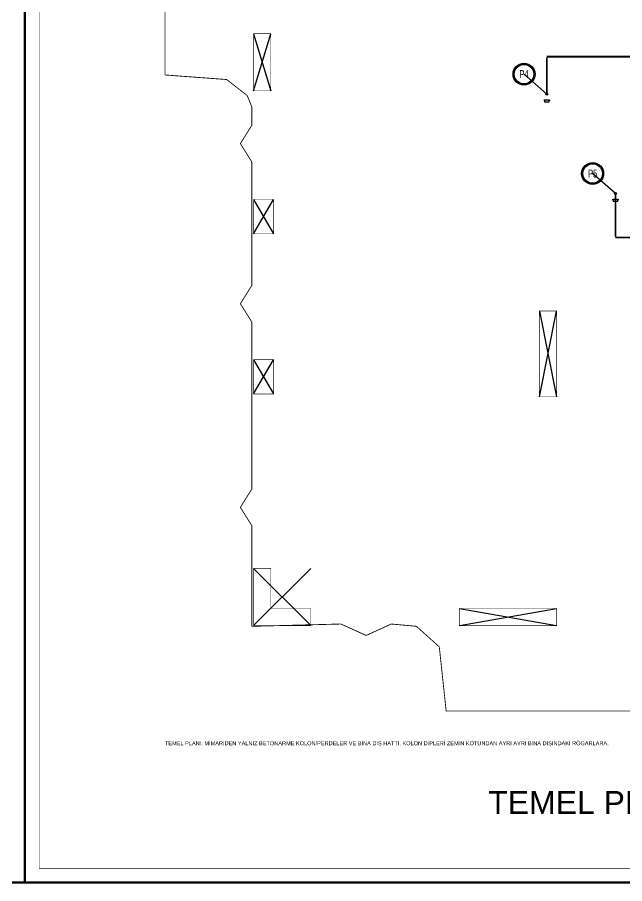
# Model space of a CAD drawing. Header units: centimetres. Extents: x -13133 to 30552, y -2 to 4552.
# Drawn here: x 4987 to 6049, y -2 to 1513 of the extents above; entities that cross this region are included whole.
import ezdxf
from ezdxf.enums import TextEntityAlignment as Align

# ---------------------------------------------------------------- set-up
doc = ezdxf.new("R2010")
doc.units = ezdxf.units.CM
doc.linetypes.add('DASHED', pattern=[18, 12, -6])
doc.linetypes.add('PIS', pattern=[38, 30, -8])
for name, color, linetype in [('MTY-PISSU-KOLON', 211, 'DASHED'), ('ROTAS-BINA-HATTI', 8, 'DASHED'), ('ROTAS-KAT-ADI', 1, 'CONTINUOUS'), ('ROTAS-MIMARI-KOLON', 8, 'CONTINUOUS'), ('ROTAS-PAFTA', 7, 'CONTINUOUS'), ('ROTAS-PIS-SU-BORUSU', 6, 'PIS'), ('ROTAS-PISSU-KOLONNO', 211, 'CONTINUOUS'), ('ROTAS-TEFRIS', 15, 'CONTINUOUS'), ('ROTAS-YAZI', 7, 'CONTINUOUS')]:
    doc.layers.add(name, color=color, linetype=linetype)
doc.styles.add('ANOTATIVO', font='arial.ttf')
doc.styles.add('ROTAS', font='arial.ttf')

# ---------------------------------------------------------------- blocks, each defined once
blk = doc.blocks.new('MTY-PIS SU KOLON')
at = {"layer": 'MTY-PISSU-KOLON', "linetype": 'Continuous', "lineweight": -3}
blk.add_hatch(color=256, dxfattribs=at).paths.add_polyline_path([(-2.7, -0.1, 0.848135), (0, -0.1, -0.848135), (2.7, -0.1, 0.414214), (0, 2.6, 0.414214)])
blk.add_circle((0, 0), 3.5, dxfattribs=at)
blk = doc.blocks.new('MTY-KOLON NO PIS SU')
at = {"color": 6, "linetype": 'Continuous', "ltscale": 100}
blk.add_circle((0, 0), 27.5, dxfattribs=at)
at = {"color": 7, "linetype": 'Continuous', "ltscale": 100}
blk.add_circle((0, 0), 24.5, dxfattribs=at)
at = {"style": 'ANOTATIVO', "width": 0.65}
blk.add_attdef('K', text='', height=20, dxfattribs=at).set_placement((0, 0), align=Align.MIDDLE_CENTER)

msp = doc.modelspace()

# ---------------------------------------------------------------- linework, layer by layer
at = {"layer": 'ROTAS-BINA-HATTI', "const_width": 1.5}
msp.add_lwpolyline([(6681, 300), (5737, 300), (5725, 412), (5685, 448), (5641, 452), (5597, 432), (5553, 452), (5397, 448), (5397, 624), (5377, 656), (5397, 688), (5397, 980), (5377, 1012), (5397, 1044), (5397, 1260), (5377, 1292), (5397, 1324), (5397, 1356), (5389, 1376), (5353, 1404), (5245, 1412), (5245, 2128)], dxfattribs=at)
at = {"layer": 'ROTAS-MIMARI-KOLON'}
for p, q in [((5400.2, 1384.2), (5430.2, 1484.2)), ((5400.2, 1484.2), (5430.2, 1384.2)), ((5400.2, 1134.2), (5435.2, 1194.2)), ((5400.2, 1194.2), (5435.2, 1134.2)), ((5900.2, 849.2), (5930.2, 999.2)), ((5900.2, 999.2), (5930.2, 849.2)), ((5400.2, 854.2), (5435.2, 914.2)), ((5400.2, 914.2), (5435.2, 854.2)), ((5400.2, 449.2), (5500.2, 549.2)), ((5400.2, 549.2), (5500.2, 449.2)), ((5760.2, 449.2), (5930.2, 479.2)), ((5760.2, 479.2), (5930.2, 449.2))]:
    msp.add_line(p, q, dxfattribs=at)
at = {"layer": 'ROTAS-MIMARI-KOLON', "const_width": 1}
for points in [[(5430.2, 1484.2), (5430.2, 1384.2), (5400.2, 1384.2), (5400.2, 1484.2), (5430.2, 1484.2)], [(5435.2, 1194.2), (5435.2, 1134.2), (5400.2, 1134.2), (5400.2, 1194.2), (5435.2, 1194.2)], [(5930.2, 999.2), (5930.2, 849.2), (5900.2, 849.2), (5900.2, 999.2), (5930.2, 999.2)], [(5435.2, 914.2), (5435.2, 854.2), (5400.2, 854.2), (5400.2, 914.2), (5435.2, 914.2)], [(5430.2, 549.2), (5430.2, 479.2), (5500.2, 479.2), (5500.2, 449.2), (5400.2, 449.2), (5400.2, 549.2), (5430.2, 549.2)], [(5930.2, 479.2), (5930.2, 449.2), (5760.2, 449.2), (5760.2, 479.2), (5930.2, 479.2)]]:
    msp.add_lwpolyline(points, close=True, dxfattribs=at)
at = {"layer": 'ROTAS-PAFTA'}
for points, const_width in [([(2500, 0), (5000, 0), (5000, 2800), (2500, 2800)], 4), ([(5000, 0), (7500, 0), (7500, 2800), (5000, 2800)], 4), ([(5025, 25), (7475, 25), (7475, 2775), (5025, 2775)], 1)]:
    msp.add_lwpolyline(points, close=True, dxfattribs=dict(at, const_width=const_width))
at = {"layer": 'ROTAS-PIS-SU-BORUSU'}
for p, q in [((5907.6, 1368), (5909.2, 1368)), ((5917.3, 1368), (5918.8, 1368)), ((6027.7, 1194.3), (6029.3, 1194.3)), ((6037.4, 1194.3), (6038.9, 1194.3))]:
    msp.add_line(p, q, dxfattribs=at)
at = {"layer": 'ROTAS-PIS-SU-BORUSU', "const_width": 3}
for points in [[(5913.2, 1378.4), (5913.2, 1444), (5913, 1444), (6365, 1444), (6365, 1280), (7125, 1280), (7125, 1279.5), (7128, 1279.5)], [(6033.3, 1204.7), (6033.3, 1128), (6033, 1128), (7129, 1128), (7129, 1280), (7128, 1280), (7128, 1285.5)]]:
    msp.add_lwpolyline(points, dxfattribs=at)
at = {"layer": 'ROTAS-PIS-SU-BORUSU'}
for points in [[(5909.2, 1364.8), (5917.2, 1364.8), (5917.2, 1368), (5909.2, 1368)], [(6029.3, 1191.1), (6037.3, 1191.1), (6037.3, 1194.3), (6029.3, 1194.3)]]:
    msp.add_lwpolyline(points, close=True, dxfattribs=at)
at = {"layer": 'ROTAS-PISSU-KOLONNO'}
for p, q in [((5913.2, 1378.4), (5873.2, 1413.4)), ((6033.3, 1204.7), (5993.3, 1239.7))]:
    msp.add_line(p, q, dxfattribs=at)

# ---------------------------------------------------------------- block references
ref = msp.add_blockref('MTY-KOLON NO PIS SU', (5873.2, 1413.4), dxfattribs=dict(at, xscale=0.7, yscale=0.7))
ref.add_attrib('K', 'P4', dxfattribs={"height": 14, "style": 'ANOTATIVO', "width": 0.65}).set_placement((5873.2, 1413.4), align=Align.MIDDLE_CENTER)
ref = msp.add_blockref('MTY-KOLON NO PIS SU', (5993.3, 1239.7), dxfattribs=dict(at, xscale=0.7, yscale=0.7))
ref.add_attrib('K', 'P5', dxfattribs={"height": 14, "style": 'ANOTATIVO', "width": 0.65}).set_placement((5993.3, 1239.7), align=Align.MIDDLE_CENTER)
at = {"layer": 'ROTAS-TEFRIS', "xscale": 0.5, "yscale": 0.5}
for p in [(5913.2, 1378.4), (6033.3, 1204.7)]:
    msp.add_blockref('MTY-PIS SU KOLON', p, dxfattribs=at)

# ---------------------------------------------------------------- texts
at = {"layer": 'ROTAS-KAT-ADI', "style": 'ROTAS'}
msp.add_text('TEMEL PLANI..........ÖLÇEK: 1 / 50', height=40, dxfattribs=at).set_placement((6250, 120), align=Align.CENTER)
at = {"layer": 'ROTAS-YAZI', "style": 'ROTAS'}
msp.add_text('TEMEL PLANI: MİMARİDEN YALNIZ BETONARME KOLON/PERDELER VE BİNA DIŞ HATTI. KOLON DİPLERİ ZEMİN KOTUNDAN AYRI AYRI BİNA DIŞINDAKİ RÖGARLARA.', height=7, dxfattribs=at).set_placement((5245, 240))

doc.saveas('drawing.dxf')
